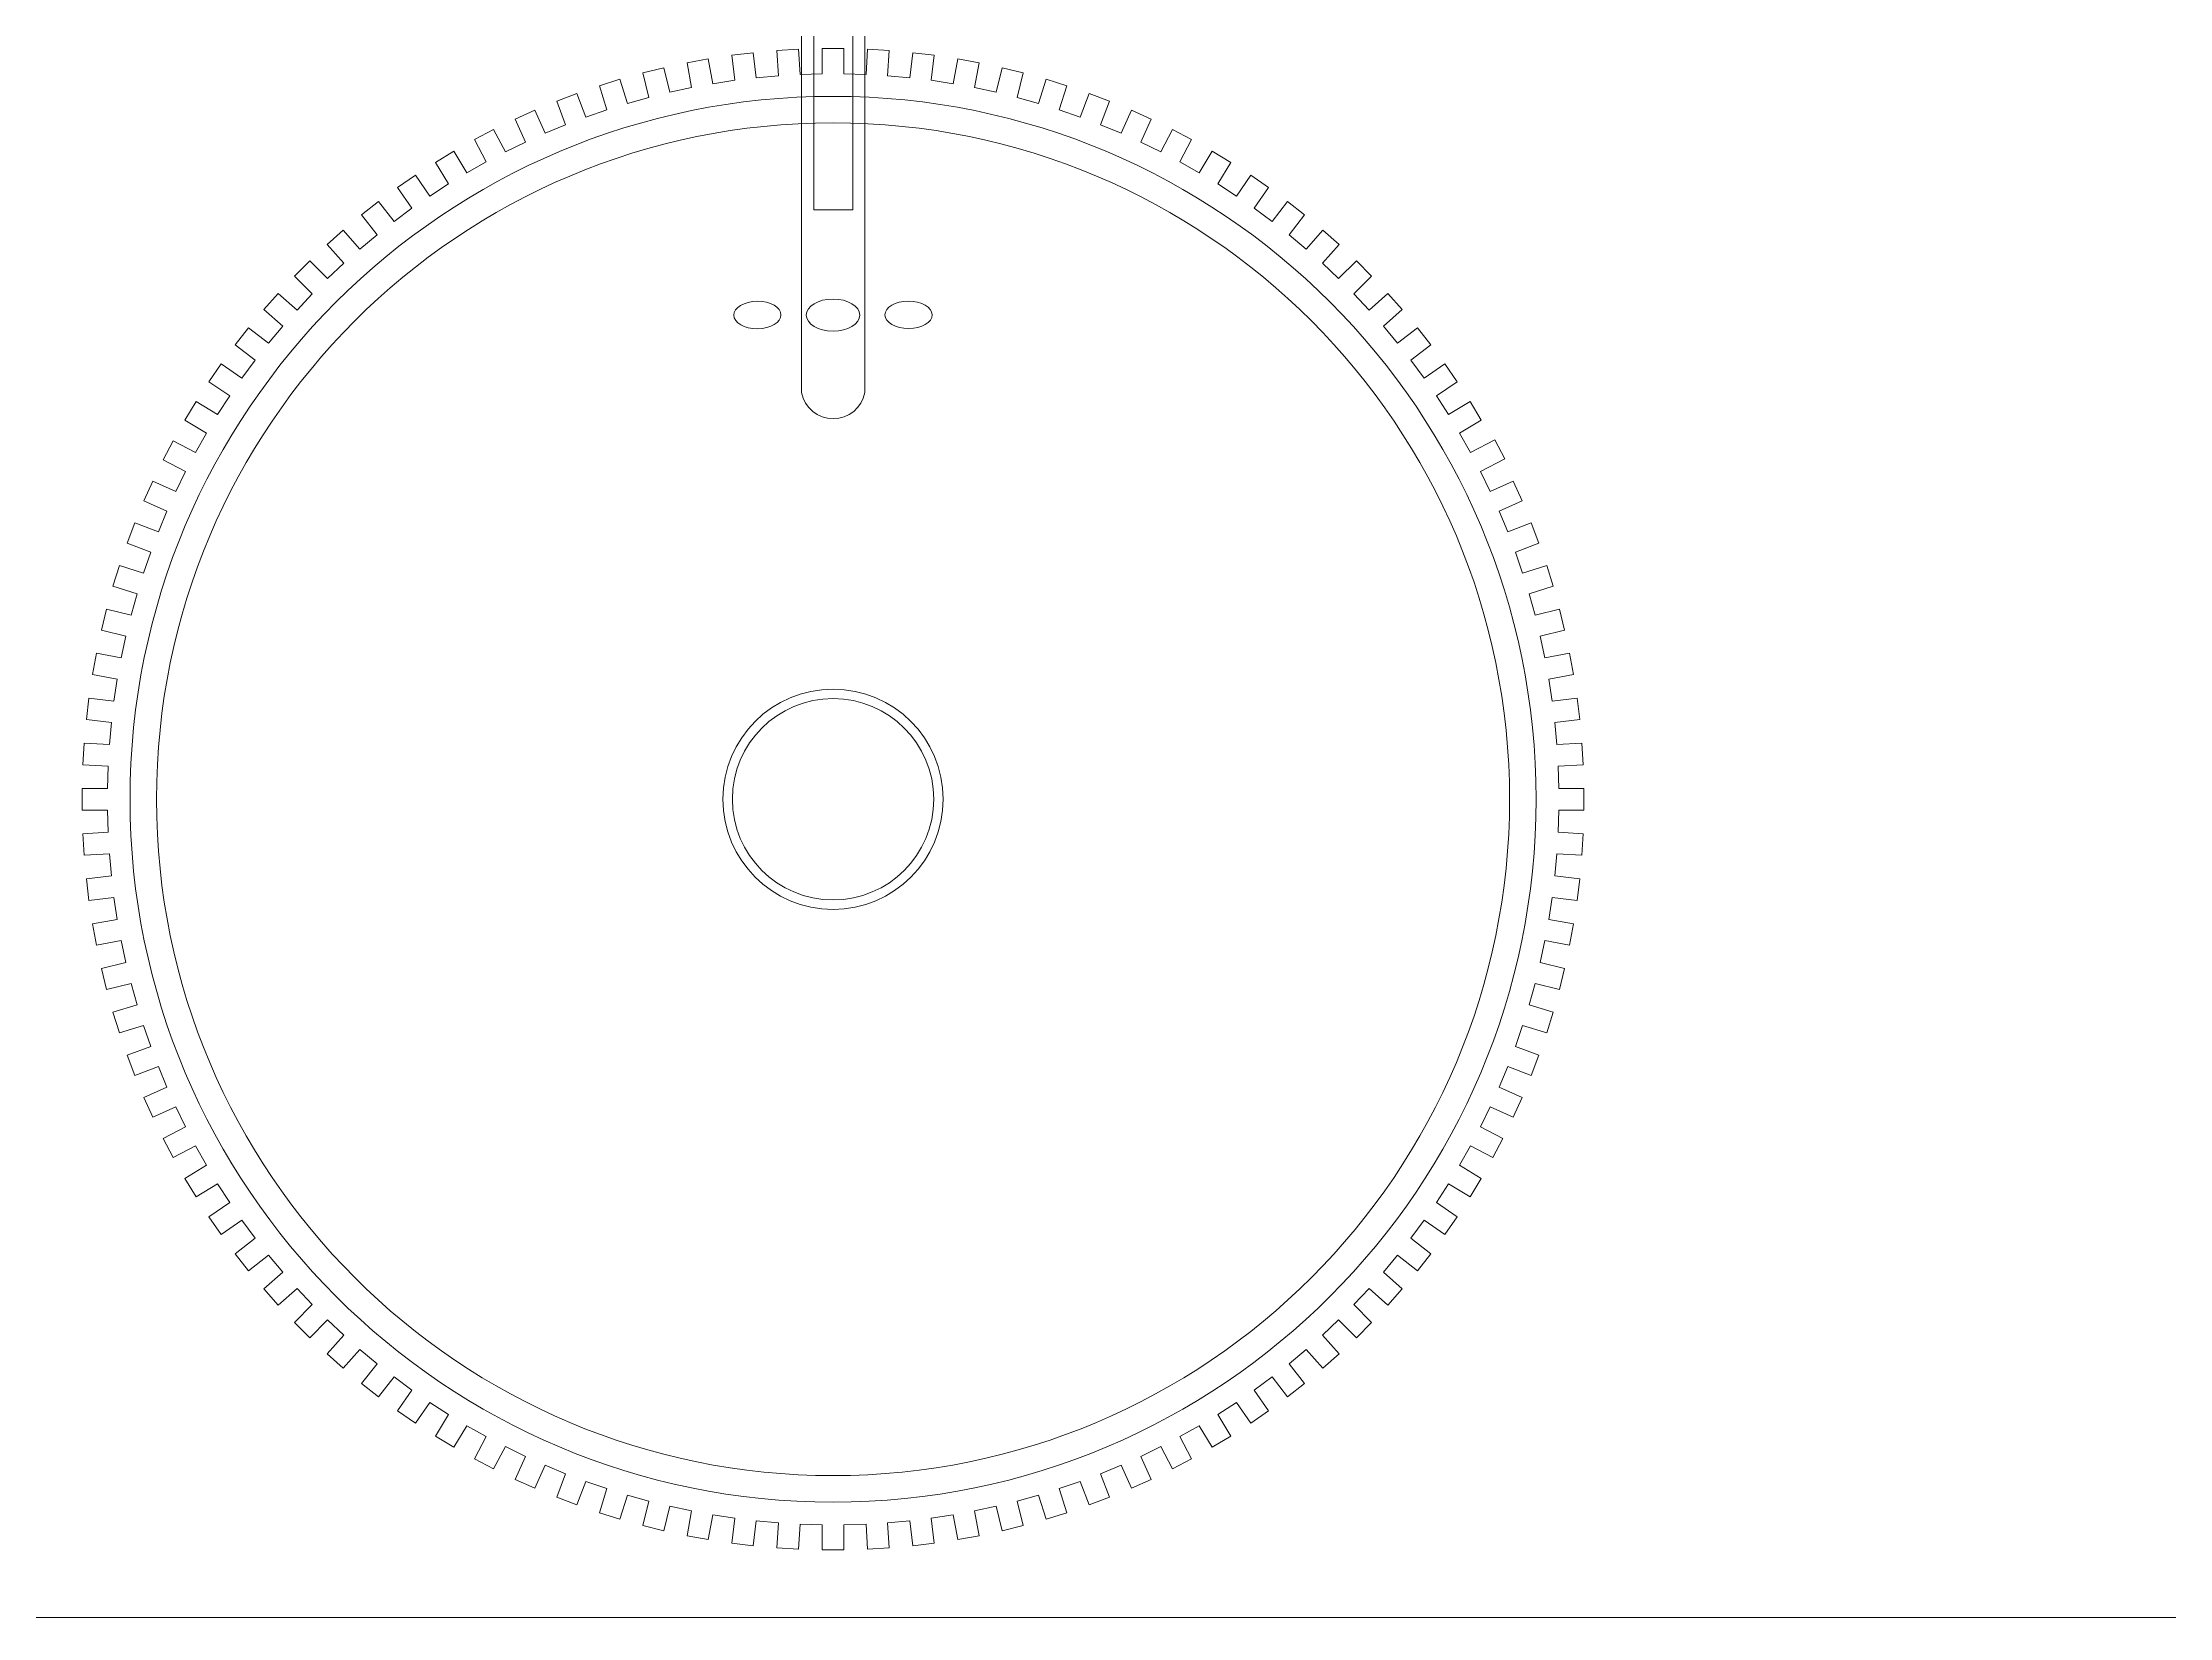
# Model space of a CAD drawing. Header units: metres. Extents: x -232 to 581, y 30 to 789.
# Drawn here: x 107.3 to 107.976, y 607.336 to 607.836 of the extents above; entities that cross this region are included whole.
import ezdxf

# ---------------------------------------------------------------- set-up
doc = ezdxf.new("R2010")
doc.units = ezdxf.units.M
doc.layers.add('baños', color=140, linetype='Continuous', lineweight=0)
doc.styles.get("Standard").update_dxf_attribs({"font": 'arial.ttf'})

# ---------------------------------------------------------------- blocks, each defined once
blk = doc.blocks.new('20.03.2026 LN 09 SEGUNDO NIVEL ARQ')
at = {"layer": 'baños', "color": 5, "linetype": 'Continuous'}
blk.add_line((83.78748, -42.76831, 0.00005), (83.78748, -42.85118, 0.00043), dxfattribs=at)
at = {"layer": 'baños', "color": 5}
for p, q in [((83.77026, -42.80013), (83.7634, -42.80054)), ((83.7634, -42.80054), (83.77026, -42.80013)), ((83.7634, -42.80054), (83.76389, -42.80854)), ((83.76389, -42.80854), (83.7634, -42.80054)), ((83.77074, -42.80812), (83.77026, -42.80013)), ((83.77026, -42.80013), (83.77074, -42.80812)), ((83.78467, -42.7999), (83.77781, -42.7999)), ((83.77781, -42.7999), (83.77781, -42.80791)), ((83.77781, -42.80791), (83.77781, -42.7999)), ((83.77781, -42.7999), (83.78467, -42.7999)), ((83.78467, -42.80791), (83.78467, -42.7999)), ((83.78467, -42.7999), (83.78467, -42.80791)), ((83.79222, -42.80013), (83.79174, -42.80812)), ((83.79174, -42.80812), (83.79222, -42.80013)), ((83.79907, -42.80054), (83.79222, -42.80013)), ((83.79222, -42.80013), (83.79907, -42.80054)), ((83.79859, -42.80854), (83.79907, -42.80054)), ((83.79907, -42.80054), (83.79859, -42.80854)), ((83.72747, -42.80601), (83.7208, -42.80765)), ((83.7208, -42.80765), (83.72747, -42.80601)), ((83.7208, -42.80765), (83.72272, -42.81543)), ((83.72272, -42.81543), (83.7208, -42.80765)), ((83.72938, -42.81379), (83.72747, -42.80601)), ((83.72747, -42.80601), (83.72938, -42.81379)), ((83.7416, -42.80319), (83.73485, -42.80443)), ((83.73485, -42.80443), (83.7416, -42.80319)), ((83.73485, -42.80443), (83.73629, -42.81231)), ((83.73629, -42.81231), (83.73485, -42.80443)), ((83.74305, -42.81107), (83.7416, -42.80319)), ((83.7416, -42.80319), (83.74305, -42.81107)), ((83.75588, -42.80122), (83.74907, -42.80205)), ((83.74907, -42.80205), (83.75588, -42.80122)), ((83.74907, -42.80205), (83.75003, -42.81)), ((83.75003, -42.81), (83.74907, -42.80205)), ((83.75685, -42.80918), (83.75588, -42.80122)), ((83.75588, -42.80122), (83.75685, -42.80918)), ((83.80659, -42.80122), (83.80563, -42.80918)), ((83.80563, -42.80918), (83.80659, -42.80122)), ((83.81341, -42.80205), (83.80659, -42.80122)), ((83.80659, -42.80122), (83.81341, -42.80205)), ((83.81245, -42.81), (83.81341, -42.80205)), ((83.81341, -42.80205), (83.81245, -42.81)), ((83.82088, -42.80319), (83.81943, -42.81107)), ((83.81943, -42.81107), (83.82088, -42.80319)), ((83.82763, -42.80443), (83.82088, -42.80319)), ((83.82088, -42.80319), (83.82763, -42.80443)), ((83.82619, -42.81231), (83.82763, -42.80443)), ((83.82763, -42.80443), (83.82619, -42.81231)), ((83.83501, -42.80601), (83.8331, -42.81379)), ((83.8331, -42.81379), (83.83501, -42.80601)), ((83.84168, -42.80765), (83.83501, -42.80601)), ((83.83501, -42.80601), (83.84168, -42.80765)), ((83.83976, -42.81543), (83.84168, -42.80765)), ((83.84168, -42.80765), (83.83976, -42.81543)), ((83.69983, -42.81419), (83.69341, -42.81662)), ((83.69341, -42.81662), (83.69983, -42.81419)), ((83.70267, -42.82168), (83.69983, -42.81419)), ((83.69983, -42.81419), (83.70267, -42.82168)), ((83.71352, -42.80968), (83.70697, -42.81172)), ((83.70697, -42.81172), (83.71352, -42.80968)), ((83.70697, -42.81172), (83.70935, -42.81937)), ((83.70935, -42.81937), (83.70697, -42.81172)), ((83.71591, -42.81733), (83.71352, -42.80968)), ((83.71352, -42.80968), (83.71591, -42.81733)), ((83.73629, -42.81231), (83.72938, -42.81379)), ((83.72938, -42.81379), (83.73629, -42.81231)), ((83.75003, -42.81), (83.74305, -42.81107)), ((83.74305, -42.81107), (83.75003, -42.81)), ((83.76389, -42.80854), (83.75685, -42.80918)), ((83.75685, -42.80918), (83.76389, -42.80854)), ((83.77781, -42.80791), (83.77074, -42.80812)), ((83.77074, -42.80812), (83.77781, -42.80791)), ((83.79174, -42.80812), (83.78467, -42.80791)), ((83.78467, -42.80791), (83.79174, -42.80812)), ((83.80563, -42.80918), (83.79859, -42.80854)), ((83.79859, -42.80854), (83.80563, -42.80918)), ((83.81943, -42.81107), (83.81245, -42.81)), ((83.81245, -42.81), (83.81943, -42.81107)), ((83.8331, -42.81379), (83.82619, -42.81231)), ((83.82619, -42.81231), (83.8331, -42.81379)), ((83.84895, -42.80968), (83.84657, -42.81733)), ((83.84657, -42.81733), (83.84895, -42.80968)), ((83.85551, -42.81172), (83.84895, -42.80968)), ((83.84895, -42.80968), (83.85551, -42.81172)), ((83.85313, -42.81937), (83.85551, -42.81172)), ((83.85551, -42.81172), (83.85313, -42.81937)), ((83.86265, -42.81419), (83.85981, -42.82168)), ((83.85981, -42.82168), (83.86265, -42.81419)), ((83.86907, -42.81662), (83.86265, -42.81419)), ((83.86265, -42.81419), (83.86907, -42.81662)), ((83.68643, -42.81951), (83.68017, -42.82233)), ((83.68017, -42.82233), (83.68643, -42.81951)), ((83.68972, -42.82682), (83.68643, -42.81951)), ((83.68643, -42.81951), (83.68972, -42.82682)), ((83.69341, -42.81662), (83.69625, -42.82411)), ((83.69625, -42.82411), (83.69341, -42.81662)), ((83.70935, -42.81937), (83.70267, -42.82168)), ((83.70267, -42.82168), (83.70935, -42.81937)), ((83.72272, -42.81543), (83.71591, -42.81733)), ((83.71591, -42.81733), (83.72272, -42.81543)), ((83.84657, -42.81733), (83.83976, -42.81543)), ((83.83976, -42.81543), (83.84657, -42.81733)), ((83.85981, -42.82168), (83.85313, -42.81937)), ((83.85313, -42.81937), (83.85981, -42.82168)), ((83.86623, -42.82411), (83.86907, -42.81662)), ((83.86907, -42.81662), (83.86623, -42.82411)), ((83.87604, -42.81951), (83.87276, -42.82682)), ((83.87276, -42.82682), (83.87604, -42.81951)), ((83.88231, -42.82233), (83.87604, -42.81951)), ((83.87604, -42.81951), (83.88231, -42.82233)), ((83.67338, -42.82564), (83.6673, -42.82883)), ((83.6673, -42.82883), (83.67338, -42.82564)), ((83.67711, -42.83273), (83.67338, -42.82564)), ((83.67338, -42.82564), (83.67711, -42.83273)), ((83.68017, -42.82233), (83.68346, -42.82964)), ((83.68346, -42.82964), (83.68017, -42.82233)), ((83.69625, -42.82411), (83.68972, -42.82682)), ((83.68972, -42.82682), (83.69625, -42.82411)), ((83.87276, -42.82682), (83.86623, -42.82411)), ((83.86623, -42.82411), (83.87276, -42.82682)), ((83.87902, -42.82964), (83.88231, -42.82233)), ((83.88231, -42.82233), (83.87902, -42.82964)), ((83.88909, -42.82564), (83.88537, -42.83273)), ((83.88537, -42.83273), (83.88909, -42.82564)), ((83.89518, -42.82883), (83.88909, -42.82564)), ((83.88909, -42.82564), (83.89518, -42.82883)), ((83.66073, -42.83254), (83.65485, -42.83609)), ((83.65485, -42.83609), (83.66073, -42.83254)), ((83.66487, -42.83939), (83.66073, -42.83254)), ((83.66073, -42.83254), (83.66487, -42.83939)), ((83.6673, -42.82883), (83.67103, -42.83592)), ((83.67103, -42.83592), (83.6673, -42.82883)), ((83.68346, -42.82964), (83.67711, -42.83273)), ((83.67711, -42.83273), (83.68346, -42.82964)), ((83.88537, -42.83273), (83.87902, -42.82964)), ((83.87902, -42.82964), (83.88537, -42.83273)), ((83.89145, -42.83592), (83.89518, -42.82883)), ((83.89518, -42.82883), (83.89145, -42.83592)), ((83.90175, -42.83254), (83.89761, -42.83939)), ((83.89761, -42.83939), (83.90175, -42.83254)), ((83.90763, -42.83609), (83.90175, -42.83254)), ((83.90175, -42.83254), (83.90763, -42.83609)), ((83.64851, -42.84019), (83.64286, -42.84409)), ((83.64286, -42.84409), (83.64851, -42.84019)), ((83.65306, -42.84678), (83.64851, -42.84019)), ((83.64851, -42.84019), (83.65306, -42.84678)), ((83.65485, -42.83609), (83.65899, -42.84295)), ((83.65899, -42.84295), (83.65485, -42.83609)), ((83.67103, -42.83592), (83.66487, -42.83939)), ((83.66487, -42.83939), (83.67103, -42.83592)), ((83.89761, -42.83939), (83.89145, -42.83592)), ((83.89145, -42.83592), (83.89761, -42.83939)), ((83.90348, -42.84295), (83.90763, -42.83609)), ((83.90763, -42.83609), (83.90348, -42.84295)), ((83.91397, -42.84019), (83.90942, -42.84678)), ((83.90942, -42.84678), (83.91397, -42.84019)), ((83.91962, -42.84409), (83.91397, -42.84019)), ((83.91397, -42.84019), (83.91962, -42.84409)), ((83.64286, -42.84409), (83.64741, -42.85068)), ((83.64741, -42.85068), (83.64286, -42.84409)), ((83.65899, -42.84295), (83.65306, -42.84678)), ((83.65306, -42.84678), (83.65899, -42.84295)), ((83.90942, -42.84678), (83.90348, -42.84295)), ((83.90348, -42.84295), (83.90942, -42.84678)), ((83.91507, -42.85068), (83.91962, -42.84409)), ((83.91962, -42.84409), (83.91507, -42.85068)), ((83.63678, -42.84856), (83.63137, -42.8528)), ((83.63137, -42.8528), (83.63678, -42.84856)), ((83.63137, -42.8528), (83.63631, -42.85911)), ((83.63631, -42.85911), (83.63137, -42.8528)), ((83.64172, -42.85487), (83.63678, -42.84856)), ((83.63678, -42.84856), (83.64172, -42.85487)), ((83.64741, -42.85068), (83.64172, -42.85487)), ((83.64172, -42.85487), (83.64741, -42.85068)), ((83.92076, -42.85487), (83.91507, -42.85068)), ((83.91507, -42.85068), (83.92076, -42.85487)), ((83.9257, -42.84856), (83.92076, -42.85487)), ((83.92076, -42.85487), (83.9257, -42.84856)), ((83.93111, -42.8528), (83.9257, -42.84856)), ((83.9257, -42.84856), (83.93111, -42.8528)), ((83.92617, -42.85911), (83.93111, -42.8528)), ((83.93111, -42.8528), (83.92617, -42.85911)), ((83.62557, -42.85763), (83.62043, -42.86219)), ((83.62043, -42.86219), (83.62557, -42.85763)), ((83.63088, -42.86363), (83.62557, -42.85763)), ((83.62557, -42.85763), (83.63088, -42.86363)), ((83.63631, -42.85911), (83.63088, -42.86363)), ((83.63088, -42.86363), (83.63631, -42.85911)), ((83.9316, -42.86363), (83.92617, -42.85911)), ((83.92617, -42.85911), (83.9316, -42.86363)), ((83.93691, -42.85763), (83.9316, -42.86363)), ((83.9316, -42.86363), (83.93691, -42.85763)), ((83.94205, -42.86219), (83.93691, -42.85763)), ((83.93691, -42.85763), (83.94205, -42.86219)), ((83.61493, -42.86736), (83.61008, -42.87222)), ((83.61008, -42.87222), (83.61493, -42.86736)), ((83.6206, -42.87303), (83.61493, -42.86736)), ((83.61493, -42.86736), (83.6206, -42.87303)), ((83.62043, -42.86219), (83.62574, -42.86818)), ((83.62574, -42.86818), (83.62043, -42.86219)), ((83.62574, -42.86818), (83.6206, -42.87303)), ((83.6206, -42.87303), (83.62574, -42.86818)), ((83.93674, -42.86818), (83.94205, -42.86219)), ((83.94205, -42.86219), (83.93674, -42.86818)), ((83.94188, -42.87303), (83.93674, -42.86818)), ((83.93674, -42.86818), (83.94188, -42.87303)), ((83.94755, -42.86736), (83.94188, -42.87303)), ((83.94188, -42.87303), (83.94755, -42.86736)), ((83.9524, -42.87222), (83.94755, -42.86736)), ((83.94755, -42.86736), (83.9524, -42.87222)), ((83.61008, -42.87222), (83.61574, -42.87788)), ((83.61574, -42.87788), (83.61008, -42.87222)), ((83.94674, -42.87788), (83.9524, -42.87222)), ((83.9524, -42.87222), (83.94674, -42.87788)), ((83.6049, -42.87772), (83.60035, -42.88286)), ((83.60035, -42.88286), (83.6049, -42.87772)), ((83.6109, -42.88303), (83.6049, -42.87772)), ((83.6049, -42.87772), (83.6109, -42.88303)), ((83.61574, -42.87788), (83.6109, -42.88303)), ((83.6109, -42.88303), (83.61574, -42.87788)), ((83.95158, -42.88303), (83.94674, -42.87788)), ((83.94674, -42.87788), (83.95158, -42.88303)), ((83.95758, -42.87772), (83.95158, -42.88303)), ((83.95158, -42.88303), (83.95758, -42.87772)), ((83.96213, -42.88286), (83.95758, -42.87772)), ((83.95758, -42.87772), (83.96213, -42.88286)), ((83.59551, -42.88866), (83.59128, -42.89406)), ((83.59128, -42.89406), (83.59551, -42.88866)), ((83.60182, -42.8936), (83.59551, -42.88866)), ((83.59551, -42.88866), (83.60182, -42.8936)), ((83.60035, -42.88286), (83.60634, -42.88817)), ((83.60634, -42.88817), (83.60035, -42.88286)), ((83.60634, -42.88817), (83.60182, -42.8936)), ((83.60182, -42.8936), (83.60634, -42.88817)), ((83.95613, -42.88817), (83.96213, -42.88286)), ((83.96213, -42.88286), (83.95613, -42.88817)), ((83.96066, -42.8936), (83.95613, -42.88817)), ((83.95613, -42.88817), (83.96066, -42.8936)), ((83.96697, -42.88866), (83.96066, -42.8936)), ((83.96066, -42.8936), (83.96697, -42.88866)), ((83.9712, -42.89406), (83.96697, -42.88866)), ((83.96697, -42.88866), (83.9712, -42.89406)), ((83.59128, -42.89406), (83.59758, -42.899)), ((83.59758, -42.899), (83.59128, -42.89406)), ((83.96489, -42.899), (83.9712, -42.89406)), ((83.9712, -42.89406), (83.96489, -42.899)), ((83.5868, -42.90014), (83.5829, -42.9058)), ((83.5829, -42.9058), (83.5868, -42.90014)), ((83.5934, -42.9047), (83.5868, -42.90014)), ((83.5868, -42.90014), (83.5934, -42.9047)), ((83.59758, -42.899), (83.5934, -42.9047)), ((83.5934, -42.9047), (83.59758, -42.899)), ((83.96908, -42.9047), (83.96489, -42.899)), ((83.96489, -42.899), (83.96908, -42.9047)), ((83.97568, -42.90014), (83.96908, -42.9047)), ((83.96908, -42.9047), (83.97568, -42.90014)), ((83.97958, -42.9058), (83.97568, -42.90014)), ((83.97568, -42.90014), (83.97958, -42.9058)), ((83.5829, -42.9058), (83.5895, -42.91035)), ((83.5895, -42.91035), (83.5829, -42.9058)), ((83.97298, -42.91035), (83.97958, -42.9058)), ((83.97958, -42.9058), (83.97298, -42.91035)), ((83.5788, -42.91214), (83.57525, -42.91801)), ((83.57525, -42.91801), (83.5788, -42.91214)), ((83.58566, -42.91628), (83.5788, -42.91214)), ((83.5788, -42.91214), (83.58566, -42.91628)), ((83.5895, -42.91035), (83.58566, -42.91628)), ((83.58566, -42.91628), (83.5895, -42.91035)), ((83.97682, -42.91628), (83.97298, -42.91035)), ((83.97298, -42.91035), (83.97682, -42.91628)), ((83.98368, -42.91214), (83.97682, -42.91628)), ((83.97682, -42.91628), (83.98368, -42.91214)), ((83.98723, -42.91801), (83.98368, -42.91214)), ((83.98368, -42.91214), (83.98723, -42.91801)), ((83.57525, -42.91801), (83.58211, -42.92216)), ((83.58211, -42.92216), (83.57525, -42.91801)), ((83.58211, -42.92216), (83.57863, -42.92831)), ((83.57863, -42.92831), (83.58211, -42.92216)), ((83.98037, -42.92216), (83.98723, -42.91801)), ((83.98723, -42.91801), (83.98037, -42.92216)), ((83.98384, -42.92831), (83.98037, -42.92216)), ((83.98037, -42.92216), (83.98384, -42.92831)), ((83.57154, -42.92459), (83.56835, -42.93067)), ((83.56835, -42.93067), (83.57154, -42.92459)), ((83.57863, -42.92831), (83.57154, -42.92459)), ((83.57154, -42.92459), (83.57863, -42.92831)), ((83.99159, -42.92425), (83.98384, -42.92831)), ((83.98384, -42.92831), (83.99159, -42.92425)), ((83.99478, -42.93033), (83.99159, -42.92425)), ((83.99159, -42.92425), (83.99478, -42.93033)), ((83.56835, -42.93067), (83.57544, -42.93439)), ((83.57544, -42.93439), (83.56835, -42.93067)), ((83.57544, -42.93439), (83.57235, -42.94075)), ((83.57235, -42.94075), (83.57544, -42.93439)), ((83.98704, -42.93439), (83.99478, -42.93033)), ((83.99478, -42.93033), (83.98704, -42.93439)), ((83.99013, -42.94075), (83.98704, -42.93439)), ((83.98704, -42.93439), (83.99013, -42.94075)), ((83.56504, -42.93746), (83.56223, -42.94372)), ((83.56223, -42.94372), (83.56504, -42.93746)), ((83.57235, -42.94075), (83.56504, -42.93746)), ((83.56504, -42.93746), (83.57235, -42.94075)), ((83.99743, -42.93746), (83.99013, -42.94075)), ((83.99013, -42.94075), (83.99743, -42.93746)), ((84.00025, -42.94372), (83.99743, -42.93746)), ((83.99743, -42.93746), (84.00025, -42.94372)), ((83.56223, -42.94372), (83.56953, -42.94701)), ((83.56953, -42.94701), (83.56223, -42.94372)), ((83.56953, -42.94701), (83.56683, -42.95354)), ((83.56683, -42.95354), (83.56953, -42.94701)), ((83.99295, -42.94701), (84.00025, -42.94372)), ((84.00025, -42.94372), (83.99295, -42.94701)), ((83.99565, -42.95354), (83.99295, -42.94701)), ((83.99295, -42.94701), (83.99565, -42.95354)), ((83.55934, -42.9507), (83.5569, -42.95712)), ((83.5569, -42.95712), (83.55934, -42.9507)), ((83.56683, -42.95354), (83.55934, -42.9507)), ((83.55934, -42.9507), (83.56683, -42.95354)), ((84.00314, -42.9507), (83.99565, -42.95354)), ((83.99565, -42.95354), (84.00314, -42.9507)), ((84.00558, -42.95712), (84.00314, -42.9507)), ((84.00314, -42.9507), (84.00558, -42.95712)), ((83.5569, -42.95712), (83.56439, -42.95996)), ((83.56439, -42.95996), (83.5569, -42.95712)), ((83.56439, -42.95996), (83.56209, -42.96664)), ((83.56209, -42.96664), (83.56439, -42.95996)), ((83.99809, -42.95996), (84.00558, -42.95712)), ((84.00558, -42.95712), (83.99809, -42.95996)), ((84.00039, -42.96664), (83.99809, -42.95996)), ((83.99809, -42.95996), (84.00039, -42.96664)), ((83.55444, -42.96426), (83.55239, -42.97081)), ((83.55239, -42.97081), (83.55444, -42.96426)), ((83.56209, -42.96664), (83.55444, -42.96426)), ((83.55444, -42.96426), (83.56209, -42.96664)), ((84.00804, -42.96426), (84.00039, -42.96664)), ((84.00039, -42.96664), (84.00804, -42.96426)), ((84.01008, -42.97081), (84.00804, -42.96426)), ((84.00804, -42.96426), (84.01008, -42.97081)), ((83.55239, -42.97081), (83.56004, -42.97319)), ((83.56004, -42.97319), (83.55239, -42.97081)), ((83.56004, -42.97319), (83.55815, -42.98)), ((83.55815, -42.98), (83.56004, -42.97319)), ((84.00243, -42.97319), (84.01008, -42.97081)), ((84.01008, -42.97081), (84.00243, -42.97319)), ((84.00433, -42.98), (84.00243, -42.97319)), ((84.00243, -42.97319), (84.00433, -42.98)), ((83.55037, -42.97808), (83.54872, -42.98475)), ((83.54872, -42.98475), (83.55037, -42.97808)), ((83.55815, -42.98), (83.55037, -42.97808)), ((83.55037, -42.97808), (83.55815, -42.98)), ((84.01211, -42.97808), (84.00433, -42.98)), ((84.00433, -42.98), (84.01211, -42.97808)), ((84.01375, -42.98475), (84.01211, -42.97808)), ((84.01211, -42.97808), (84.01375, -42.98475)), ((83.54872, -42.98475), (83.5565, -42.98667)), ((83.5565, -42.98667), (83.54872, -42.98475)), ((83.5565, -42.98667), (83.55502, -42.99358)), ((83.55502, -42.99358), (83.5565, -42.98667)), ((84.00598, -42.98667), (84.01375, -42.98475)), ((84.01375, -42.98475), (84.00598, -42.98667)), ((84.00746, -42.99358), (84.00598, -42.98667)), ((84.00598, -42.98667), (84.00746, -42.99358)), ((83.54714, -42.99213), (83.5459, -42.99889)), ((83.5459, -42.99889), (83.54714, -42.99213)), ((83.55502, -42.99358), (83.54714, -42.99213)), ((83.54714, -42.99213), (83.55502, -42.99358)), ((84.01534, -42.99213), (84.00746, -42.99358)), ((84.00746, -42.99358), (84.01534, -42.99213)), ((84.01658, -42.99889), (84.01534, -42.99213)), ((84.01534, -42.99213), (84.01658, -42.99889)), ((83.5459, -42.99889), (83.55378, -43.00033)), ((83.55378, -43.00033), (83.5459, -42.99889)), ((83.55378, -43.00033), (83.55272, -43.00732)), ((83.55272, -43.00732), (83.55378, -43.00033)), ((84.0087, -43.00033), (84.01658, -42.99889)), ((84.01658, -42.99889), (84.0087, -43.00033)), ((84.00976, -43.00732), (84.0087, -43.00033)), ((84.0087, -43.00033), (84.00976, -43.00732)), ((83.54477, -43.00635), (83.54394, -43.01317)), ((83.54394, -43.01317), (83.54477, -43.00635)), ((83.55272, -43.00732), (83.54477, -43.00635)), ((83.54477, -43.00635), (83.55272, -43.00732)), ((84.01771, -43.00635), (84.00976, -43.00732)), ((84.00976, -43.00732), (84.01771, -43.00635)), ((84.01854, -43.01317), (84.01771, -43.00635)), ((84.01771, -43.00635), (84.01854, -43.01317)), ((83.54394, -43.01317), (83.55189, -43.01414)), ((83.55189, -43.01414), (83.54394, -43.01317)), ((83.55189, -43.01414), (83.55125, -43.02117)), ((83.55125, -43.02117), (83.55189, -43.01414)), ((84.01059, -43.01414), (84.01854, -43.01317)), ((84.01854, -43.01317), (84.01059, -43.01414)), ((84.01123, -43.02117), (84.01059, -43.01414)), ((84.01059, -43.01414), (84.01123, -43.02117)), ((83.54325, -43.02069), (83.54284, -43.02755)), ((83.54284, -43.02755), (83.54325, -43.02069)), ((83.55125, -43.02117), (83.54325, -43.02069)), ((83.54325, -43.02069), (83.55125, -43.02117)), ((84.01922, -43.02069), (84.01123, -43.02117)), ((84.01123, -43.02117), (84.01922, -43.02069)), ((84.01964, -43.02755), (84.01922, -43.02069)), ((84.01922, -43.02069), (84.01964, -43.02755)), ((83.54284, -43.02755), (83.55084, -43.02803)), ((83.55084, -43.02803), (83.54284, -43.02755)), ((83.55084, -43.02803), (83.55062, -43.03509)), ((83.55062, -43.03509), (83.55084, -43.02803)), ((84.01164, -43.02803), (84.01964, -43.02755)), ((84.01964, -43.02755), (84.01164, -43.02803)), ((84.01186, -43.03509), (84.01164, -43.02803)), ((84.01164, -43.02803), (84.01186, -43.03509)), ((83.55062, -43.03509), (83.54261, -43.03509)), ((83.54261, -43.03509), (83.54261, -43.04196)), ((83.54261, -43.04196), (83.54261, -43.03509)), ((83.54261, -43.03509), (83.55062, -43.03509)), ((84.01987, -43.03509), (84.01186, -43.03509)), ((84.01186, -43.03509), (84.01987, -43.03509)), ((84.01987, -43.04196), (84.01987, -43.03509)), ((84.01987, -43.03509), (84.01987, -43.04196)), ((83.54261, -43.04196), (83.55062, -43.04196)), ((83.55062, -43.04196), (83.54261, -43.04196)), ((83.55062, -43.04196), (83.55084, -43.04902)), ((83.55084, -43.04902), (83.55062, -43.04196)), ((84.01164, -43.04902), (84.01186, -43.04196)), ((84.01186, -43.04196), (84.01164, -43.04902)), ((84.01186, -43.04196), (84.01987, -43.04196)), ((84.01987, -43.04196), (84.01186, -43.04196)), ((83.55084, -43.04902), (83.54284, -43.04951)), ((83.54284, -43.04951), (83.55084, -43.04902)), ((83.54284, -43.04951), (83.54325, -43.05636)), ((83.54325, -43.05636), (83.54284, -43.04951)), ((84.01964, -43.04951), (84.01164, -43.04902)), ((84.01164, -43.04902), (84.01964, -43.04951)), ((84.01922, -43.05636), (84.01964, -43.04951)), ((84.01964, -43.04951), (84.01922, -43.05636)), ((83.54325, -43.05636), (83.55125, -43.05588)), ((83.55125, -43.05588), (83.54325, -43.05636)), ((83.55125, -43.05588), (83.55189, -43.06292)), ((83.55189, -43.06292), (83.55125, -43.05588)), ((84.01059, -43.06292), (84.01123, -43.05588)), ((84.01123, -43.05588), (84.01059, -43.06292)), ((84.01123, -43.05588), (84.01922, -43.05636)), ((84.01922, -43.05636), (84.01123, -43.05588)), ((83.55189, -43.06292), (83.54394, -43.06388)), ((83.54394, -43.06388), (83.55189, -43.06292)), ((83.54394, -43.06388), (83.54477, -43.0707)), ((83.54477, -43.0707), (83.54394, -43.06388)), ((84.01854, -43.06388), (84.01059, -43.06292)), ((84.01059, -43.06292), (84.01854, -43.06388)), ((84.01771, -43.0707), (84.01854, -43.06388)), ((84.01854, -43.06388), (84.01771, -43.0707)), ((83.54477, -43.0707), (83.55272, -43.06973)), ((83.55272, -43.06973), (83.54477, -43.0707)), ((83.55272, -43.06973), (83.55378, -43.07672)), ((83.55378, -43.07672), (83.55272, -43.06973)), ((84.0087, -43.07672), (84.00976, -43.06973)), ((84.00976, -43.06973), (84.0087, -43.07672)), ((84.00976, -43.06973), (84.01771, -43.0707)), ((84.01771, -43.0707), (84.00976, -43.06973)), ((83.55378, -43.07672), (83.5459, -43.07816)), ((83.5459, -43.07816), (83.55378, -43.07672)), ((84.01658, -43.07816), (84.0087, -43.07672)), ((84.0087, -43.07672), (84.01658, -43.07816)), ((83.5459, -43.07816), (83.54714, -43.08492)), ((83.54714, -43.08492), (83.5459, -43.07816)), ((83.54714, -43.08492), (83.55502, -43.08347)), ((83.55502, -43.08347), (83.54714, -43.08492)), ((83.55502, -43.08347), (83.5565, -43.09038)), ((83.5565, -43.09038), (83.55502, -43.08347)), ((84.00598, -43.09038), (84.00746, -43.08347)), ((84.00746, -43.08347), (84.00598, -43.09038)), ((84.00746, -43.08347), (84.01534, -43.08492)), ((84.01534, -43.08492), (84.00746, -43.08347)), ((84.01534, -43.08492), (84.01658, -43.07816)), ((84.01658, -43.07816), (84.01534, -43.08492)), ((83.5565, -43.09038), (83.54872, -43.0923)), ((83.54872, -43.0923), (83.5565, -43.09038)), ((84.01375, -43.0923), (84.00598, -43.09038)), ((84.00598, -43.09038), (84.01375, -43.0923)), ((83.54872, -43.0923), (83.55037, -43.09897)), ((83.55037, -43.09897), (83.54872, -43.0923)), ((83.55037, -43.09897), (83.55815, -43.09705)), ((83.55815, -43.09705), (83.55037, -43.09897)), ((83.55815, -43.09705), (83.56004, -43.10386)), ((83.56004, -43.10386), (83.55815, -43.09705)), ((84.00243, -43.10386), (84.00433, -43.09705)), ((84.00433, -43.09705), (84.00243, -43.10386)), ((84.00433, -43.09705), (84.01211, -43.09897)), ((84.01211, -43.09897), (84.00433, -43.09705)), ((84.01211, -43.09897), (84.01375, -43.0923)), ((84.01375, -43.0923), (84.01211, -43.09897)), ((83.56004, -43.10386), (83.55239, -43.10624)), ((83.55239, -43.10624), (83.56004, -43.10386)), ((84.01008, -43.10624), (84.00243, -43.10386)), ((84.00243, -43.10386), (84.01008, -43.10624)), ((83.55239, -43.10624), (83.55444, -43.1128)), ((83.55444, -43.1128), (83.55239, -43.10624)), ((83.55444, -43.1128), (83.56209, -43.11041)), ((83.56209, -43.11041), (83.55444, -43.1128)), ((83.56209, -43.11041), (83.56439, -43.11709)), ((83.56439, -43.11709), (83.56209, -43.11041)), ((83.99809, -43.11709), (84.00039, -43.11041)), ((84.00039, -43.11041), (83.99809, -43.11709)), ((84.00039, -43.11041), (84.00804, -43.1128)), ((84.00804, -43.1128), (84.00039, -43.11041)), ((84.00804, -43.1128), (84.01008, -43.10624)), ((84.01008, -43.10624), (84.00804, -43.1128)), ((83.56439, -43.11709), (83.5569, -43.11993)), ((83.5569, -43.11993), (83.56439, -43.11709)), ((84.00558, -43.11993), (83.99809, -43.11709)), ((83.99809, -43.11709), (84.00558, -43.11993)), ((83.5569, -43.11993), (83.55934, -43.12635)), ((83.55934, -43.12635), (83.5569, -43.11993)), ((83.55934, -43.12635), (83.56683, -43.12351)), ((83.56683, -43.12351), (83.55934, -43.12635)), ((83.56683, -43.12351), (83.56953, -43.13004)), ((83.56953, -43.13004), (83.56683, -43.12351)), ((83.99295, -43.13004), (83.99565, -43.12351)), ((83.99565, -43.12351), (83.99295, -43.13004)), ((83.99565, -43.12351), (84.00314, -43.12635)), ((84.00314, -43.12635), (83.99565, -43.12351)), ((84.00314, -43.12635), (84.00558, -43.11993)), ((84.00558, -43.11993), (84.00314, -43.12635)), ((83.56953, -43.13004), (83.56223, -43.13333)), ((83.56223, -43.13333), (83.56953, -43.13004)), ((84.00025, -43.13333), (83.99295, -43.13004)), ((83.99295, -43.13004), (84.00025, -43.13333)), ((83.56223, -43.13333), (83.56504, -43.13959)), ((83.56504, -43.13959), (83.56223, -43.13333)), ((83.56504, -43.13959), (83.57235, -43.1363)), ((83.57235, -43.1363), (83.56504, -43.13959)), ((83.57235, -43.1363), (83.57544, -43.14266)), ((83.57544, -43.14266), (83.57235, -43.1363)), ((83.98704, -43.14266), (83.99013, -43.1363)), ((83.99013, -43.1363), (83.98704, -43.14266)), ((83.99013, -43.1363), (83.99743, -43.13959)), ((83.99743, -43.13959), (83.99013, -43.1363)), ((83.99743, -43.13959), (84.00025, -43.13333)), ((84.00025, -43.13333), (83.99743, -43.13959)), ((83.57544, -43.14266), (83.56835, -43.14638)), ((83.56835, -43.14638), (83.57544, -43.14266)), ((83.99413, -43.14638), (83.98704, -43.14266)), ((83.98704, -43.14266), (83.99413, -43.14638)), ((83.56835, -43.14638), (83.57154, -43.15246)), ((83.57154, -43.15246), (83.56835, -43.14638)), ((83.57154, -43.15246), (83.57863, -43.14874)), ((83.57863, -43.14874), (83.57154, -43.15246)), ((83.57863, -43.14874), (83.58211, -43.15489)), ((83.58211, -43.15489), (83.57863, -43.14874)), ((83.98037, -43.15489), (83.98384, -43.14874)), ((83.98384, -43.14874), (83.98037, -43.15489)), ((83.98384, -43.14874), (83.99094, -43.15246)), ((83.99094, -43.15246), (83.98384, -43.14874)), ((83.99094, -43.15246), (83.99413, -43.14638)), ((83.99413, -43.14638), (83.99094, -43.15246)), ((83.58211, -43.15489), (83.57525, -43.15904)), ((83.57525, -43.15904), (83.58211, -43.15489)), ((83.57525, -43.15904), (83.5788, -43.16492)), ((83.5788, -43.16492), (83.57525, -43.15904)), ((83.98723, -43.15904), (83.98037, -43.15489)), ((83.98037, -43.15489), (83.98723, -43.15904)), ((83.98368, -43.16492), (83.98723, -43.15904)), ((83.98723, -43.15904), (83.98368, -43.16492)), ((83.5788, -43.16492), (83.58566, -43.16077)), ((83.58566, -43.16077), (83.5788, -43.16492)), ((83.58566, -43.16077), (83.5895, -43.16671)), ((83.5895, -43.16671), (83.58566, -43.16077)), ((83.97298, -43.16671), (83.97682, -43.16077)), ((83.97682, -43.16077), (83.97298, -43.16671)), ((83.97682, -43.16077), (83.98368, -43.16492)), ((83.98368, -43.16492), (83.97682, -43.16077)), ((83.5895, -43.16671), (83.5829, -43.17126)), ((83.5829, -43.17126), (83.5895, -43.16671)), ((83.5829, -43.17126), (83.5868, -43.17691)), ((83.5868, -43.17691), (83.5829, -43.17126)), ((83.5868, -43.17691), (83.5934, -43.17236)), ((83.5934, -43.17236), (83.5868, -43.17691)), ((83.5934, -43.17236), (83.59758, -43.17805)), ((83.59758, -43.17805), (83.5934, -43.17236)), ((83.96489, -43.17805), (83.96908, -43.17236)), ((83.96908, -43.17236), (83.96489, -43.17805)), ((83.96908, -43.17236), (83.97568, -43.17691)), ((83.97568, -43.17691), (83.96908, -43.17236)), ((83.97958, -43.17126), (83.97298, -43.16671)), ((83.97298, -43.16671), (83.97958, -43.17126)), ((83.97568, -43.17691), (83.97958, -43.17126)), ((83.97958, -43.17126), (83.97568, -43.17691)), ((83.59758, -43.17805), (83.59128, -43.18299)), ((83.59128, -43.18299), (83.59758, -43.17805)), ((83.9712, -43.18299), (83.96489, -43.17805)), ((83.96489, -43.17805), (83.9712, -43.18299)), ((83.59128, -43.18299), (83.59551, -43.18839)), ((83.59551, -43.18839), (83.59128, -43.18299)), ((83.59551, -43.18839), (83.60182, -43.18345)), ((83.60182, -43.18345), (83.59551, -43.18839)), ((83.60182, -43.18345), (83.60634, -43.18888)), ((83.60634, -43.18888), (83.60182, -43.18345)), ((83.95613, -43.18888), (83.96066, -43.18345)), ((83.96066, -43.18345), (83.95613, -43.18888)), ((83.96066, -43.18345), (83.96697, -43.18839)), ((83.96697, -43.18839), (83.96066, -43.18345)), ((83.96697, -43.18839), (83.9712, -43.18299)), ((83.9712, -43.18299), (83.96697, -43.18839)), ((83.60634, -43.18888), (83.60035, -43.1942)), ((83.60035, -43.1942), (83.60634, -43.18888)), ((83.96213, -43.1942), (83.95613, -43.18888)), ((83.95613, -43.18888), (83.96213, -43.1942)), ((83.60035, -43.1942), (83.6049, -43.19934)), ((83.6049, -43.19934), (83.60035, -43.1942)), ((83.6049, -43.19934), (83.6109, -43.19402)), ((83.6109, -43.19402), (83.6049, -43.19934)), ((83.61574, -43.19917), (83.61008, -43.20483)), ((83.61008, -43.20483), (83.61574, -43.19917)), ((83.6109, -43.19402), (83.61574, -43.19917)), ((83.61574, -43.19917), (83.6109, -43.19402)), ((83.94674, -43.19917), (83.95158, -43.19402)), ((83.95158, -43.19402), (83.94674, -43.19917)), ((83.9524, -43.20483), (83.94674, -43.19917)), ((83.94674, -43.19917), (83.9524, -43.20483)), ((83.95158, -43.19402), (83.95758, -43.19934)), ((83.95758, -43.19934), (83.95158, -43.19402)), ((83.95758, -43.19934), (83.96213, -43.1942)), ((83.96213, -43.1942), (83.95758, -43.19934)), ((83.61008, -43.20483), (83.61493, -43.20969)), ((83.61493, -43.20969), (83.61008, -43.20483)), ((83.61493, -43.20969), (83.6206, -43.20402)), ((83.6206, -43.20402), (83.61493, -43.20969)), ((83.6206, -43.20402), (83.62574, -43.20887)), ((83.62574, -43.20887), (83.6206, -43.20402)), ((83.93674, -43.20887), (83.94188, -43.20402)), ((83.94188, -43.20402), (83.93674, -43.20887)), ((83.94188, -43.20402), (83.94755, -43.20969)), ((83.94755, -43.20969), (83.94188, -43.20402)), ((83.94755, -43.20969), (83.9524, -43.20483)), ((83.9524, -43.20483), (83.94755, -43.20969)), ((83.62574, -43.20887), (83.62043, -43.21486)), ((83.62043, -43.21486), (83.62574, -43.20887)), ((83.94205, -43.21486), (83.93674, -43.20887)), ((83.93674, -43.20887), (83.94205, -43.21486)), ((83.62043, -43.21486), (83.62557, -43.21942)), ((83.62557, -43.21942), (83.62043, -43.21486)), ((83.62557, -43.21942), (83.63088, -43.21342)), ((83.63088, -43.21342), (83.62557, -43.21942)), ((83.63088, -43.21342), (83.63631, -43.21795)), ((83.63631, -43.21795), (83.63088, -43.21342)), ((83.63631, -43.21795), (83.63137, -43.22425)), ((83.63137, -43.22425), (83.63631, -43.21795)), ((83.92617, -43.21795), (83.9316, -43.21342)), ((83.9316, -43.21342), (83.92617, -43.21795)), ((83.93111, -43.22425), (83.92617, -43.21795)), ((83.92617, -43.21795), (83.93111, -43.22425)), ((83.9316, -43.21342), (83.93691, -43.21942)), ((83.93691, -43.21942), (83.9316, -43.21342)), ((83.93691, -43.21942), (83.94205, -43.21486)), ((83.94205, -43.21486), (83.93691, -43.21942)), ((83.63137, -43.22425), (83.63678, -43.22849)), ((83.63678, -43.22849), (83.63137, -43.22425)), ((83.63678, -43.22849), (83.64172, -43.22218)), ((83.64172, -43.22218), (83.63678, -43.22849)), ((83.64172, -43.22218), (83.64741, -43.22637)), ((83.64741, -43.22637), (83.64172, -43.22218)), ((83.64741, -43.22637), (83.64286, -43.23296)), ((83.64286, -43.23296), (83.64741, -43.22637)), ((83.91507, -43.22637), (83.92076, -43.22218)), ((83.92076, -43.22218), (83.91507, -43.22637)), ((83.91962, -43.23296), (83.91507, -43.22637)), ((83.91507, -43.22637), (83.91962, -43.23296)), ((83.92076, -43.22218), (83.9257, -43.22849)), ((83.9257, -43.22849), (83.92076, -43.22218)), ((83.9257, -43.22849), (83.93111, -43.22425)), ((83.93111, -43.22425), (83.9257, -43.22849)), ((83.64286, -43.23296), (83.64851, -43.23686)), ((83.64851, -43.23686), (83.64286, -43.23296)), ((83.64851, -43.23686), (83.65306, -43.23027)), ((83.65306, -43.23027), (83.64851, -43.23686)), ((83.65306, -43.23027), (83.65899, -43.23411)), ((83.65899, -43.23411), (83.65306, -43.23027)), ((83.90348, -43.23411), (83.90942, -43.23027)), ((83.90942, -43.23027), (83.90348, -43.23411)), ((83.90942, -43.23027), (83.91397, -43.23686)), ((83.91397, -43.23686), (83.90942, -43.23027)), ((83.91397, -43.23686), (83.91962, -43.23296)), ((83.91962, -43.23296), (83.91397, -43.23686)), ((83.65899, -43.23411), (83.65485, -43.24096)), ((83.65485, -43.24096), (83.65899, -43.23411)), ((83.66073, -43.24452), (83.66487, -43.23766)), ((83.66487, -43.23766), (83.66073, -43.24452)), ((83.66487, -43.23766), (83.67103, -43.24113)), ((83.67103, -43.24113), (83.66487, -43.23766)), ((83.89145, -43.24113), (83.89761, -43.23766)), ((83.89761, -43.23766), (83.89145, -43.24113)), ((83.89761, -43.23766), (83.90175, -43.24452)), ((83.90175, -43.24452), (83.89761, -43.23766)), ((83.90763, -43.24096), (83.90348, -43.23411)), ((83.90348, -43.23411), (83.90763, -43.24096)), ((83.65485, -43.24096), (83.66073, -43.24452)), ((83.66073, -43.24452), (83.65485, -43.24096)), ((83.67103, -43.24113), (83.6673, -43.24822)), ((83.6673, -43.24822), (83.67103, -43.24113)), ((83.67338, -43.25142), (83.67711, -43.24432)), ((83.67711, -43.24432), (83.67338, -43.25142)), ((83.67711, -43.24432), (83.68346, -43.24742)), ((83.68346, -43.24742), (83.67711, -43.24432)), ((83.87902, -43.24742), (83.88537, -43.24432)), ((83.88537, -43.24432), (83.87902, -43.24742)), ((83.88537, -43.24432), (83.88909, -43.25142)), ((83.88909, -43.25142), (83.88537, -43.24432)), ((83.89518, -43.24822), (83.89145, -43.24113)), ((83.89145, -43.24113), (83.89518, -43.24822)), ((83.90175, -43.24452), (83.90763, -43.24096)), ((83.90763, -43.24096), (83.90175, -43.24452)), ((83.6673, -43.24822), (83.67338, -43.25142)), ((83.67338, -43.25142), (83.6673, -43.24822)), ((83.68346, -43.24742), (83.68017, -43.25472)), ((83.68017, -43.25472), (83.68346, -43.24742)), ((83.68643, -43.25754), (83.68972, -43.25023)), ((83.68972, -43.25023), (83.68643, -43.25754)), ((83.68972, -43.25023), (83.69625, -43.25294)), ((83.69625, -43.25294), (83.68972, -43.25023)), ((83.69625, -43.25294), (83.69341, -43.26043)), ((83.69341, -43.26043), (83.69625, -43.25294)), ((83.86623, -43.25294), (83.87276, -43.25023)), ((83.87276, -43.25023), (83.86623, -43.25294)), ((83.86907, -43.26043), (83.86623, -43.25294)), ((83.86623, -43.25294), (83.86907, -43.26043)), ((83.87276, -43.25023), (83.87604, -43.25754)), ((83.87604, -43.25754), (83.87276, -43.25023)), ((83.88231, -43.25472), (83.87902, -43.24742)), ((83.87902, -43.24742), (83.88231, -43.25472)), ((83.88909, -43.25142), (83.89518, -43.24822)), ((83.89518, -43.24822), (83.88909, -43.25142)), ((83.68017, -43.25472), (83.68643, -43.25754)), ((83.68643, -43.25754), (83.68017, -43.25472)), ((83.69341, -43.26043), (83.69983, -43.26286)), ((83.69983, -43.26286), (83.69341, -43.26043)), ((83.69983, -43.26286), (83.70267, -43.25537)), ((83.70267, -43.25537), (83.69983, -43.26286)), ((83.70267, -43.25537), (83.70935, -43.25768)), ((83.70935, -43.25768), (83.70267, -43.25537)), ((83.70935, -43.25768), (83.70697, -43.26533)), ((83.70697, -43.26533), (83.70935, -43.25768)), ((83.71352, -43.26737), (83.71591, -43.25972)), ((83.71591, -43.25972), (83.71352, -43.26737)), ((83.71591, -43.25972), (83.72272, -43.26162)), ((83.72272, -43.26162), (83.71591, -43.25972)), ((83.83976, -43.26162), (83.84657, -43.25972)), ((83.84657, -43.25972), (83.83976, -43.26162)), ((83.84657, -43.25972), (83.84895, -43.26737)), ((83.84895, -43.26737), (83.84657, -43.25972)), ((83.85313, -43.25768), (83.85981, -43.25537)), ((83.85981, -43.25537), (83.85313, -43.25768)), ((83.85551, -43.26533), (83.85313, -43.25768)), ((83.85313, -43.25768), (83.85551, -43.26533)), ((83.85981, -43.25537), (83.86265, -43.26286)), ((83.86265, -43.26286), (83.85981, -43.25537)), ((83.86265, -43.26286), (83.86907, -43.26043)), ((83.86907, -43.26043), (83.86265, -43.26286)), ((83.87604, -43.25754), (83.88231, -43.25472)), ((83.88231, -43.25472), (83.87604, -43.25754)), ((83.70697, -43.26533), (83.71352, -43.26737)), ((83.71352, -43.26737), (83.70697, -43.26533)), ((83.72272, -43.26162), (83.7208, -43.2694)), ((83.7208, -43.2694), (83.72272, -43.26162)), ((83.72747, -43.27104), (83.72938, -43.26326)), ((83.72938, -43.26326), (83.72747, -43.27104)), ((83.72938, -43.26326), (83.73629, -43.26475)), ((83.73629, -43.26475), (83.72938, -43.26326)), ((83.73629, -43.26475), (83.73485, -43.27263)), ((83.73485, -43.27263), (83.73629, -43.26475)), ((83.7416, -43.27386), (83.74305, -43.26598)), ((83.74305, -43.26598), (83.7416, -43.27386)), ((83.74305, -43.26598), (83.75003, -43.26705)), ((83.75003, -43.26705), (83.74305, -43.26598)), ((83.75003, -43.26705), (83.74907, -43.275)), ((83.74907, -43.275), (83.75003, -43.26705)), ((83.81245, -43.26705), (83.81943, -43.26598)), ((83.81943, -43.26598), (83.81245, -43.26705)), ((83.81341, -43.275), (83.81245, -43.26705)), ((83.81245, -43.26705), (83.81341, -43.275)), ((83.81943, -43.26598), (83.82088, -43.27386)), ((83.82088, -43.27386), (83.81943, -43.26598)), ((83.82619, -43.26475), (83.8331, -43.26326)), ((83.8331, -43.26326), (83.82619, -43.26475)), ((83.82763, -43.27263), (83.82619, -43.26475)), ((83.82619, -43.26475), (83.82763, -43.27263)), ((83.8331, -43.26326), (83.83501, -43.27104)), ((83.83501, -43.27104), (83.8331, -43.26326)), ((83.84168, -43.2694), (83.83976, -43.26162)), ((83.83976, -43.26162), (83.84168, -43.2694)), ((83.84895, -43.26737), (83.85551, -43.26533)), ((83.85551, -43.26533), (83.84895, -43.26737)), ((83.7208, -43.2694), (83.72747, -43.27104)), ((83.72747, -43.27104), (83.7208, -43.2694)), ((83.73485, -43.27263), (83.7416, -43.27386)), ((83.7416, -43.27386), (83.73485, -43.27263)), ((83.75588, -43.27583), (83.75685, -43.26787)), ((83.75685, -43.26787), (83.75588, -43.27583)), ((83.75685, -43.26787), (83.76389, -43.26851)), ((83.76389, -43.26851), (83.75685, -43.26787)), ((83.76389, -43.26851), (83.7634, -43.27651)), ((83.7634, -43.27651), (83.76389, -43.26851)), ((83.77026, -43.27693), (83.77074, -43.26893)), ((83.77074, -43.26893), (83.77026, -43.27693)), ((83.77074, -43.26893), (83.77781, -43.26914)), ((83.77781, -43.26914), (83.77074, -43.26893)), ((83.77781, -43.26914), (83.77781, -43.27715)), ((83.77781, -43.27715), (83.77781, -43.26914)), ((83.78467, -43.26914), (83.79174, -43.26893)), ((83.79174, -43.26893), (83.78467, -43.26914)), ((83.78467, -43.27715), (83.78467, -43.26914)), ((83.78467, -43.26914), (83.78467, -43.27715)), ((83.79174, -43.26893), (83.79222, -43.27693)), ((83.79222, -43.27693), (83.79174, -43.26893)), ((83.79859, -43.26851), (83.80563, -43.26787)), ((83.80563, -43.26787), (83.79859, -43.26851)), ((83.79907, -43.27651), (83.79859, -43.26851)), ((83.79859, -43.26851), (83.79907, -43.27651)), ((83.80563, -43.26787), (83.80659, -43.27583)), ((83.80659, -43.27583), (83.80563, -43.26787)), ((83.82088, -43.27386), (83.82763, -43.27263)), ((83.82763, -43.27263), (83.82088, -43.27386)), ((83.83501, -43.27104), (83.84168, -43.2694)), ((83.84168, -43.2694), (83.83501, -43.27104)), ((83.74907, -43.275), (83.75588, -43.27583)), ((83.75588, -43.27583), (83.74907, -43.275)), ((83.7634, -43.27651), (83.77026, -43.27693)), ((83.77026, -43.27693), (83.7634, -43.27651)), ((83.77781, -43.27715), (83.78467, -43.27715)), ((83.78467, -43.27715), (83.77781, -43.27715)), ((83.79222, -43.27693), (83.79907, -43.27651)), ((83.79907, -43.27651), (83.79222, -43.27693)), ((83.80659, -43.27583), (83.81341, -43.275)), ((83.81341, -43.275), (83.80659, -43.27583)), ((85.62943, -43.29863), (83.11249, -43.29863))]:
    blk.add_line(p, q, dxfattribs=at)
at = {"layer": 'baños', "color": 5, "linetype": 'Continuous', "extrusion": (-1, -1.31781e-06, -8.43443e-26), "elevation": -83.77504}
blk.add_lwpolyline([(42.85129, 0.00043), (42.76842, 0.00005)], close=True, dxfattribs=at)
at = {"layer": 'baños', "color": 5, "linetype": 'Continuous', "elevation": 0}
blk.add_lwpolyline([(83.79131, -42.79496), (83.79131, -42.90928, -0.363105), (83.78129, -42.91754, -0.363105), (83.77126, -42.90928), (83.77126, -42.79495)], format="xyb", dxfattribs=at)
at = {"layer": 'baños', "color": 5, "linetype": 'Continuous', "elevation": 0.00043}
blk.add_lwpolyline([(83.78748, -42.85118), (83.7751, -42.85118)], dxfattribs=at)
at = {"layer": 'baños', "color": 5}
for radius, start, end in [(0.22343, 0, 180), (0.22343, 0, 180), (0.215, 0, 180), (0.035, 0, 180), (0.035, 0, 180), (0.032, 0, 180), (0.032, 0, 180), (0.22343, 180, 0), (0.22343, 180, 0), (0.215, 180, 0), (0.035, 180, 0), (0.035, 180, 0), (0.032, 180, 0), (0.032, 180, 0)]:
    blk.add_arc((83.78124, -43.03853), radius, start, end, dxfattribs=at)
at = {"layer": 'baños', "color": 5, "linetype": 'Continuous', "extrusion": (8.43443e-26, -3.61622e-27, -1)}
for centre, major_axis, ratio in [((83.7572, -42.8846, 0.00001), (-0.0075, -0.00005), 0.581577), ((83.78124, -42.88462, 0.00001), (-0.0085, 0), 0.599546), ((83.80524, -42.88455, 0.00001), (-0.0075, -0.00005), 0.581577)]:
    blk.add_ellipse(centre, major_axis=major_axis, ratio=ratio, dxfattribs=at)
at = {"layer": 'baños', "color": 5, "linetype": 'Continuous', "flags": 8}
for tag, p in [('MODELNUMBER', (83.78129, -42.91752, 0)), ('TRADENAME', (83.78129, -42.91756, 0)), ('PRODUCT', (83.78129, -42.9176, 0)), ('MATERIAL', (83.78129, -42.91764, 0)), ('MODELNUMBER', (84.95603, -42.91752, 0)), ('TRADENAME', (84.95603, -42.91756, 0)), ('MATERIAL', (84.95603, -42.91764, 0)), ('PRODUCT', (84.95603, -42.9176, 0))]:
    blk.add_attdef(tag, p, '', height=0.0000254, rotation=180.00008, dxfattribs=at)
at = {"layer": 'baños', "color": 5, "linetype": 'Continuous'}
for tag, p, rotation in [('MODELNUMBER', (85.8912, -56.99337), 180.00008), ('TRADENAME', (85.89116, -56.99332), 180.00008), ('MATERIAL', (85.89139, -56.99324), 180.00008), ('PRODUCT', (85.89139, -56.99328), 180.00008), ('MODELNUMBER', (86.60077, -56.99337), 179.99992), ('TRADENAME', (86.60077, -56.99332), 179.99992), ('MATERIAL', (86.60077, -56.99324), 179.99992), ('PRODUCT', (86.60077, -56.99328), 179.99992)]:
    blk.add_attdef(tag, p, '', height=0.0000254, rotation=rotation, dxfattribs=at)

msp = doc.modelspace()

# ---------------------------------------------------------------- block references
at = {"color": 1}
ref = msp.add_blockref('20.03.2026 LN 09 SEGUNDO NIVEL ARQ', (23.76983, 650.63423), dxfattribs=at)
ref.add_attrib('MATERIAL', 'BRASS', (107.55112, 607.71659, 0), dxfattribs={"layer": 'baños', "linetype": 'Continuous', "height": 0.0000254, "rotation": 180.00008})
ref.add_attrib('PRODUCT', 'FAUCETS', (107.55112, 607.71663, 0), dxfattribs={"layer": 'baños', "linetype": 'Continuous', "height": 0.0000254, "rotation": 180.00008})
ref.add_attrib('TRADENAME', 'PURIST', (107.55112, 607.71668, 0), dxfattribs={"layer": 'baños', "linetype": 'Continuous', "height": 0.0000254, "rotation": 180.00008})
ref.add_attrib('MODELNUMBER', 'K-14404-4A', (107.55112, 607.71672, 0), dxfattribs={"layer": 'baños', "linetype": 'Continuous', "height": 0.0000254, "rotation": 180.00008})

doc.saveas('drawing.dxf')
